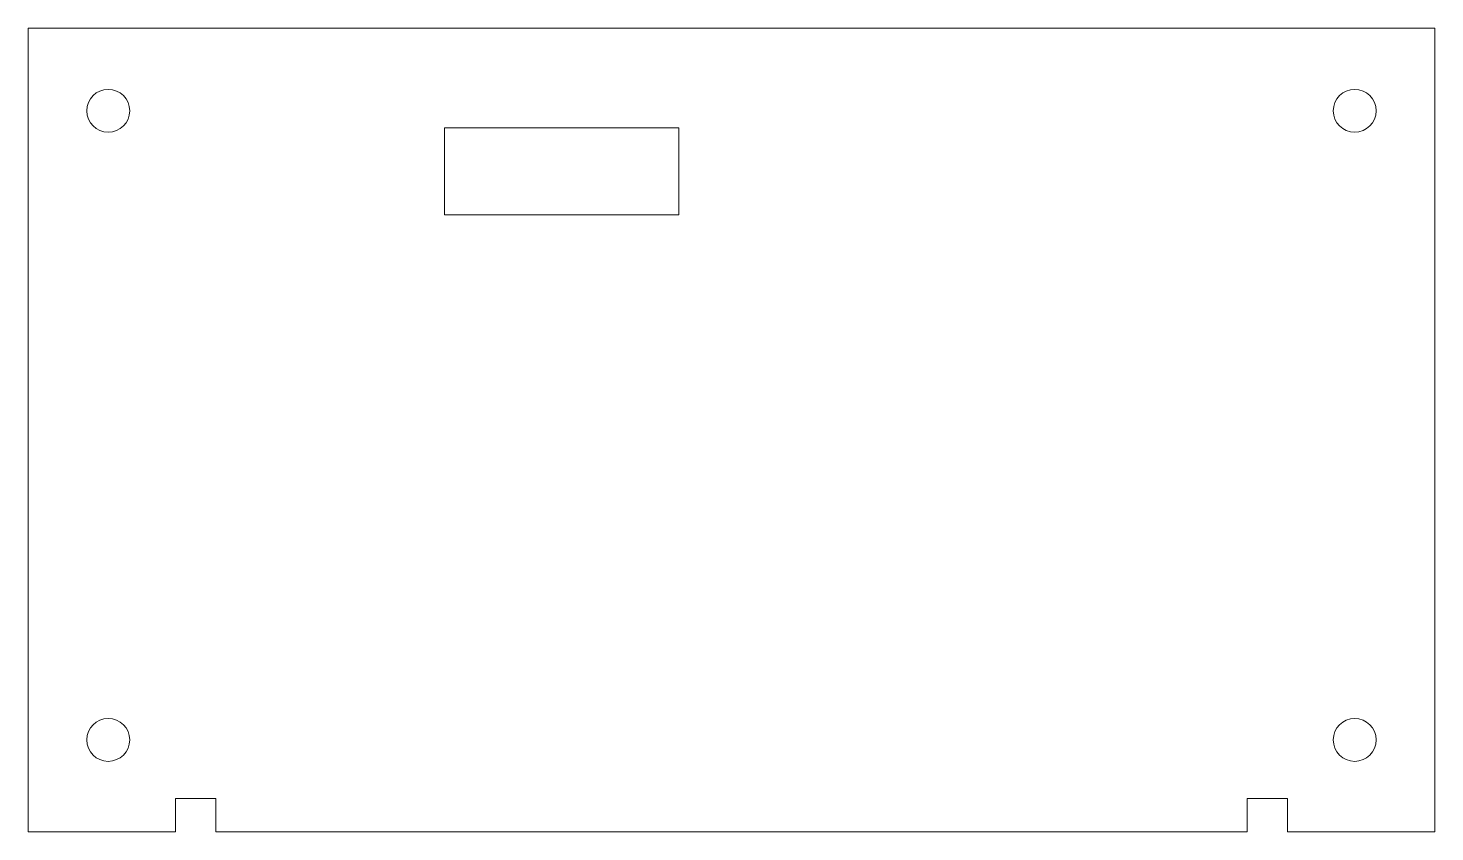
# Model space of a CAD drawing. Header units: millimetres. Extents: x -44 to 61, y -53 to 109.
# Drawn here: x -43.9 to 61.1, y -53 to 7 of the extents above; entities that cross this region are included whole.
import ezdxf

# ---------------------------------------------------------------- set-up
doc = ezdxf.new("R2010")
doc.units = ezdxf.units.MM
doc.header["$MEASUREMENT"] = 0
doc.layers.add('Layer 1', color=7, linetype='Continuous')

msp = doc.modelspace()

# ---------------------------------------------------------------- linework, layer by layer
at = {"layer": 'Layer 1', "color": 250, "lineweight": 20}
msp.add_lwpolyline([(-12.7913, -6.9702), (4.7085, -6.9702), (4.7085, -0.4702), (-12.7913, -0.4702), (-12.7913, -6.9702)], close=True, dxfattribs=at)
for centre in [(-37.873, 0.7967), (55.157, 0.7967), (-37.873, -46.1697), (55.157, -46.1697)]:
    msp.add_ellipse(centre, major_axis=(0, 1.6), ratio=1, dxfattribs=at)
msp.add_open_spline([(61.1429, 6.9658), (61.1429, 6.9658), (-43.8571, 6.9658), (-43.8571, 6.9658), (-43.8571, 6.9658), (-43.8571, 6.9658), (-43.8571, -53.0342), (-43.8571, -53.0342), (-43.8571, -53.0342), (-43.8571, -53.0342), (-32.8571, -53.0342), (-32.8571, -53.0342), (-32.8571, -53.0342), (-32.8571, -53.0342), (-32.8571, -50.5342), (-32.8571, -50.5342), (-32.8571, -50.5342), (-32.8571, -50.5342), (-29.8571, -50.5342), (-29.8571, -50.5342), (-29.8571, -50.5342), (-29.8571, -50.5342), (-29.8571, -53.0342), (-29.8571, -53.0342), (-29.8571, -53.0342), (-29.8571, -53.0342), (47.1429, -53.0342), (47.1429, -53.0342), (47.1429, -53.0342), (47.1429, -53.0342), (47.1429, -50.5342), (47.1429, -50.5342), (47.1429, -50.5342), (47.1429, -50.5342), (50.1429, -50.5342), (50.1429, -50.5342), (50.1429, -50.5342), (50.1429, -50.5342), (50.1429, -53.0342), (50.1429, -53.0342), (50.1429, -53.0342), (50.1429, -53.0342), (61.1429, -53.0342), (61.1429, -53.0342), (61.1429, -53.0342), (61.1429, -53.0342), (61.1429, 6.9658), (61.1429, 6.9658)], degree=3, knots=[0, 0, 0, 0, 0.07692308, 0.07692308, 0.07692308, 0.07692308, 0.15384615, 0.15384615, 0.15384615, 0.15384615, 0.23076923, 0.23076923, 0.23076923, 0.23076923, 0.30769231, 0.30769231, 0.30769231, 0.30769231, 0.38461538, 0.38461538, 0.38461538, 0.38461538, 0.46153846, 0.46153846, 0.46153846, 0.46153846, 0.53846154, 0.53846154, 0.53846154, 0.53846154, 0.61538462, 0.61538462, 0.61538462, 0.61538462, 0.69230769, 0.69230769, 0.69230769, 0.69230769, 0.76923077, 0.76923077, 0.76923077, 0.76923077, 0.84615385, 0.84615385, 0.84615385, 0.84615385, 1, 1, 1, 1], dxfattribs=at)

doc.saveas('drawing.dxf')
